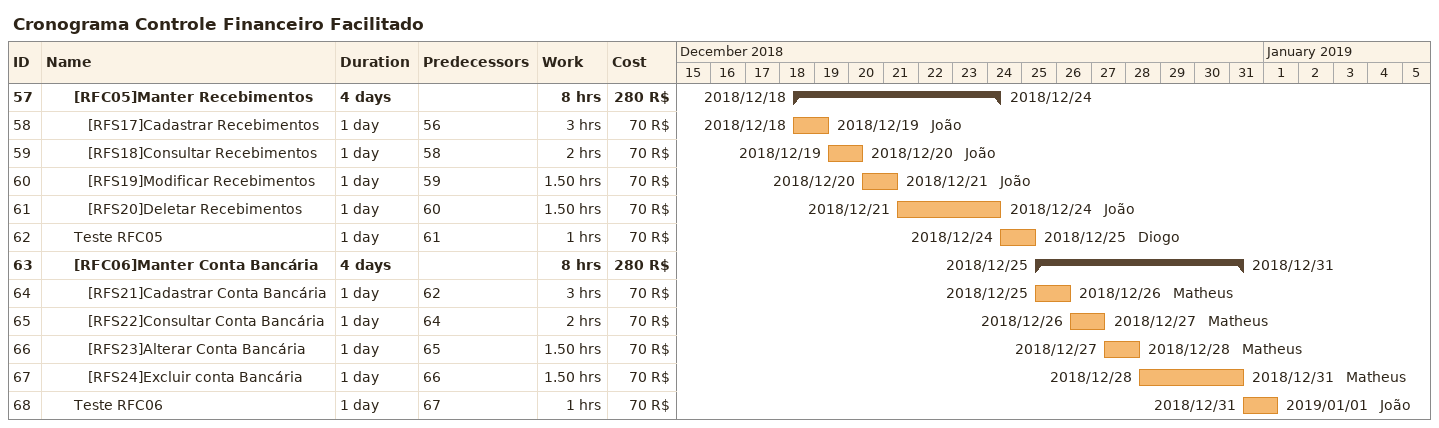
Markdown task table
Cronograma Controle Financeiro Facilitado

| ID | Level | Task | Duration | Start | Finish | Predecessors | Resources | Work (h) | Cost (R$) |
|---|---|---|---|---|---|---|---|---|---|
| 57 | 3 | **[RFC05]Manter Recebimentos** | 4d | 2018-12-18 | 2018-12-24 |  |  | 8 | 280 |
| 58 | 4 | [RFS17]Cadastrar Recebimentos | 1d | 2018-12-18 | 2018-12-19 | 56 | João | 3 | 70 |
| 59 | 4 | [RFS18]Consultar Recebimentos | 1d | 2018-12-19 | 2018-12-20 | 58 | João | 2 | 70 |
| 60 | 4 | [RFS19]Modificar Recebimentos | 1d | 2018-12-20 | 2018-12-21 | 59 | João | 1.50 | 70 |
| 61 | 4 | [RFS20]Deletar Recebimentos | 1d | 2018-12-21 | 2018-12-24 | 60 | João | 1.50 | 70 |
| 62 | 3 | Teste RFC05 | 1d | 2018-12-24 | 2018-12-25 | 61 | Diogo | 1 | 70 |
| 63 | 3 | **[RFC06]Manter Conta Bancária** | 4d | 2018-12-25 | 2018-12-31 |  |  | 8 | 280 |
| 64 | 4 | [RFS21]Cadastrar Conta Bancária | 1d | 2018-12-25 | 2018-12-26 | 62 | Matheus | 3 | 70 |
| 65 | 4 | [RFS22]Consultar Conta Bancária | 1d | 2018-12-26 | 2018-12-27 | 64 | Matheus | 2 | 70 |
| 66 | 4 | [RFS23]Alterar Conta Bancária | 1d | 2018-12-27 | 2018-12-28 | 65 | Matheus | 1.50 | 70 |
| 67 | 4 | [RFS24]Excluir conta Bancária | 1d | 2018-12-28 | 2018-12-31 | 66 | Matheus | 1.50 | 70 |
| 68 | 3 | Teste RFC06 | 1d | 2018-12-31 | 2019-01-01 | 67 | João | 1 | 70 |
